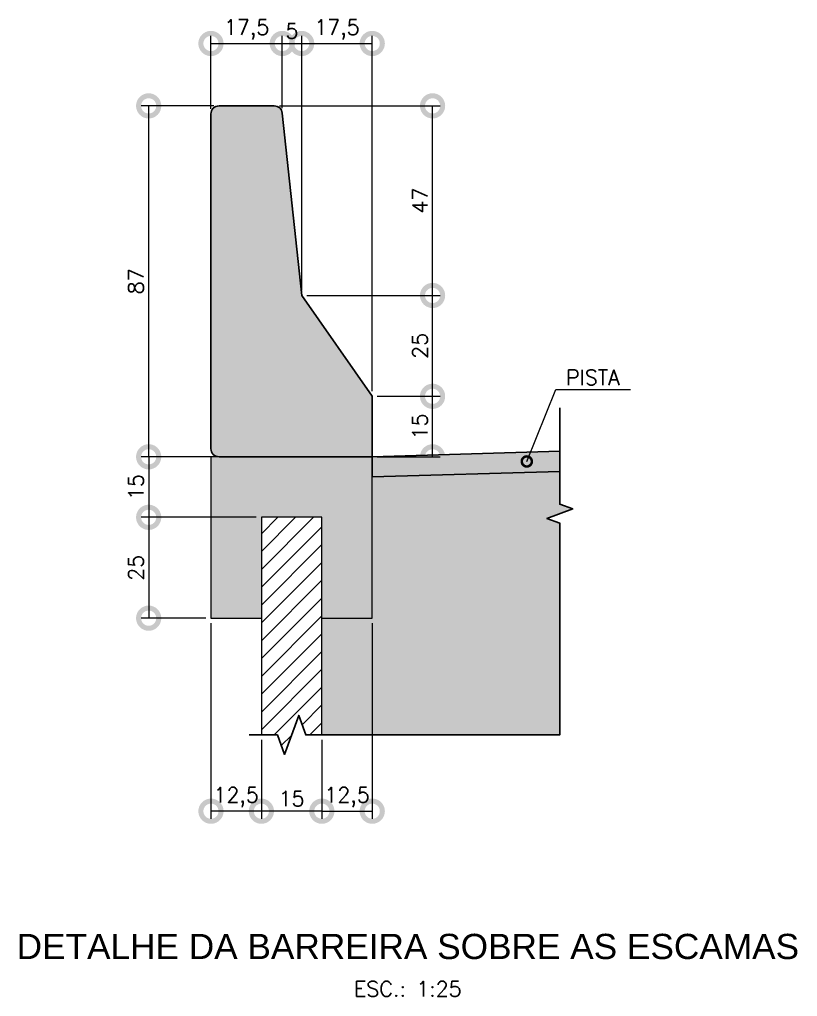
# Model space of a CAD drawing. Header units: metres. Extents: x 21 to 816, y 7 to 635.
# Drawn here: x 398.019 to 399.948, y 505.306 to 507.728 of the extents above; entities that cross this region are included whole.
import ezdxf
from ezdxf.enums import TextEntityAlignment as Align

# ---------------------------------------------------------------- set-up
doc = ezdxf.new("R2010")
doc.units = ezdxf.units.M
doc.header["$MEASUREMENT"] = 0
for name, color, linetype in [('Projeto_asfalto', 251, 'Continuous'), ('Projeto_defença-detalhe', 2, 'Continuous'), ('Projeto_linha-indicativa', 9, 'Continuous'), ('Projeto_pista', 3, 'Continuous'), ('Projeto_solid-concreto', 252, 'Continuous')]:
    doc.layers.add(name, color=color, linetype=linetype)
for name, color, linetype, lineweight in [('Projeto_escamas-det', 2, 'Continuous', 5), ('Projeto_linha-chamada', 8, 'Continuous', 9), ('Projeto_texto-explicativo', 2, 'Continuous', 20), ('Projeto_texto-título', 3, 'Continuous', 35), ('SIN_PLACA-DIMENSÃO', 2, 'Continuous', 5)]:
    doc.layers.add(name, color=color, linetype=linetype, lineweight=lineweight)
doc.styles.add('DIMENSÃO-TEXTO', font='romans.shx')
doc.styles.add('TEXTO-EXPLICATIVO', font='romans.shx')
doc.styles.add('TEXTO-TÍTULO', font='ARIAL.TTF')
doc.dimstyles.new('DIMENSÕES_1-25C', dxfattribs={"dimtxt": 0.0375, "dimasz": 0.1, "dimexe": 0.01875, "dimexo": 0.0125, "dimgap": 0.0125, "dimtad": 1, "dimdec": 0, "dimlfac": 100, "dimzin": 1, "dimtxsty": 'DIMENSÃO-TEXTO', "dimblk": 'DOTSMALL', "dimcen": 0.005, "dimclrd": 8, "dimclre": 8, "dimclrt": 256, "dimadec": 0, "dimazin": 0, "dimtfac": 1, "dimtdec": 0, "dimtmove": 0, "dimatfit": 3, "dimldrblk": 'DOTSMALL', "dimfxl": 0, "dimlwd": 5, "dimlwe": 5, "dimarcsym": 0})

# ---------------------------------------------------------------- blocks, each defined once
blk = doc.blocks.new('_DOTSMALL')
at = {"color": 0, "linetype": 'ByBlock', "const_width": 0.5}
blk.add_lwpolyline([(-0.0625, 0, 1), (0.0625, 0, 1)], format="xyb", close=True, dxfattribs=at)
blk = doc.blocks.new('*D80')
at = {"layer": 'DEFPOINTS', "color": 0}
for p in [(398.8934, 506.794), (399.043, 506.794), (398.8934, 506.644)]:
    blk.add_point(p, dxfattribs=at)
at = {"layer": 'SIN_PLACA-DIMENSÃO', "color": 8, "lineweight": 5}
for p, q in [((398.9059, 506.794), (399.0617, 506.794)), ((399.043, 506.644), (399.043, 506.794)), ((398.9059, 506.644), (399.0617, 506.644))]:
    blk.add_line(p, q, dxfattribs=at)
at = {"layer": 'SIN_PLACA-DIMENSÃO', "color": 8, "lineweight": 5, "xscale": 0.1, "yscale": 0.1, "zscale": 0.1}
for p, rotation in [((399.043, 506.794), 90), ((399.043, 506.644), 270)]:
    blk.add_blockref('_DOTSMALL', p, dxfattribs=dict(at, rotation=rotation))
at = {"layer": 'SIN_PLACA-DIMENSÃO', "insert": (399.0117, 506.719), "char_height": 0.0375, "attachment_point": 5, "rotation": 90, "style": 'DIMENSÃO-TEXTO'}
blk.add_mtext('15', dxfattribs=at)
blk = doc.blocks.new('*D81')
at = {"layer": 'DEFPOINTS', "color": 0}
for p in [(398.7184, 507.044), (399.043, 507.044), (398.8934, 506.794)]:
    blk.add_point(p, dxfattribs=at)
at = {"layer": 'SIN_PLACA-DIMENSÃO', "color": 8, "lineweight": 5}
for p, q in [((398.7309, 507.044), (399.0617, 507.044)), ((399.043, 506.794), (399.043, 507.044)), ((398.9059, 506.794), (399.0617, 506.794))]:
    blk.add_line(p, q, dxfattribs=at)
at = {"layer": 'SIN_PLACA-DIMENSÃO', "color": 8, "lineweight": 5, "xscale": 0.1, "yscale": 0.1, "zscale": 0.1}
for p, rotation in [((399.043, 507.044), 90), ((399.043, 506.794), 270)]:
    blk.add_blockref('_DOTSMALL', p, dxfattribs=dict(at, rotation=rotation))
at = {"layer": 'SIN_PLACA-DIMENSÃO', "insert": (399.0117, 506.919), "char_height": 0.0375, "attachment_point": 5, "rotation": 90, "style": 'DIMENSÃO-TEXTO'}
blk.add_mtext('25', dxfattribs=at)
blk = doc.blocks.new('*D82')
at = {"layer": 'DEFPOINTS', "color": 0}
for p in [(398.6505, 507.514), (399.043, 507.514), (398.7184, 507.044)]:
    blk.add_point(p, dxfattribs=at)
at = {"layer": 'SIN_PLACA-DIMENSÃO', "color": 8, "lineweight": 5}
for p, q in [((398.663, 507.514), (399.0617, 507.514)), ((399.043, 507.044), (399.043, 507.514)), ((398.7309, 507.044), (399.0617, 507.044))]:
    blk.add_line(p, q, dxfattribs=at)
at = {"layer": 'SIN_PLACA-DIMENSÃO', "color": 8, "lineweight": 5, "xscale": 0.1, "yscale": 0.1, "zscale": 0.1}
for p, rotation in [((399.043, 507.514), 90), ((399.043, 507.044), 270)]:
    blk.add_blockref('_DOTSMALL', p, dxfattribs=dict(at, rotation=rotation))
at = {"layer": 'SIN_PLACA-DIMENSÃO', "insert": (399.0117, 507.279), "char_height": 0.0375, "attachment_point": 5, "rotation": 90, "style": 'DIMENSÃO-TEXTO'}
blk.add_mtext('47', dxfattribs=at)
blk = doc.blocks.new('*D83')
at = {"layer": 'DEFPOINTS', "color": 0}
for p in [(398.3389, 507.514), (398.5134, 507.514), (398.5134, 506.644)]:
    blk.add_point(p, dxfattribs=at)
at = {"layer": 'SIN_PLACA-DIMENSÃO', "color": 8, "lineweight": 5}
for p, q in [((398.5009, 507.514), (398.3201, 507.514)), ((398.3389, 506.644), (398.3389, 507.514)), ((398.5009, 506.644), (398.3201, 506.644))]:
    blk.add_line(p, q, dxfattribs=at)
at = {"layer": 'SIN_PLACA-DIMENSÃO', "color": 8, "lineweight": 5, "xscale": 0.1, "yscale": 0.1, "zscale": 0.1}
for p, rotation in [((398.3389, 507.514), 90), ((398.3389, 506.644), 270)]:
    blk.add_blockref('_DOTSMALL', p, dxfattribs=dict(at, rotation=rotation))
at = {"layer": 'SIN_PLACA-DIMENSÃO', "insert": (398.3076, 507.079), "char_height": 0.0375, "attachment_point": 5, "rotation": 90, "style": 'DIMENSÃO-TEXTO'}
blk.add_mtext('87', dxfattribs=at)
blk = doc.blocks.new('*D84')
at = {"layer": 'DEFPOINTS', "color": 0}
for p in [(398.6703, 507.6686), (398.4934, 507.494), (398.6703, 507.4961)]:
    blk.add_point(p, dxfattribs=at)
at = {"layer": 'SIN_PLACA-DIMENSÃO', "color": 8, "lineweight": 5}
for p, q in [((398.4934, 507.5065), (398.4934, 507.6873)), ((398.6703, 507.5086), (398.6703, 507.6873)), ((398.4934, 507.6686), (398.6703, 507.6686))]:
    blk.add_line(p, q, dxfattribs=at)
at = {"layer": 'SIN_PLACA-DIMENSÃO', "color": 8, "lineweight": 5, "xscale": 0.1, "yscale": 0.1, "zscale": 0.1, "rotation": 180}
blk.add_blockref('_DOTSMALL', (398.4934, 507.6686), dxfattribs=at)
at = {"layer": 'SIN_PLACA-DIMENSÃO', "color": 8, "lineweight": 5, "xscale": 0.1, "yscale": 0.1, "zscale": 0.1}
blk.add_blockref('_DOTSMALL', (398.6703, 507.6686), dxfattribs=at)
at = {"layer": 'SIN_PLACA-DIMENSÃO', "insert": (398.5819, 507.7034), "char_height": 0.0375, "attachment_point": 5, "style": 'DIMENSÃO-TEXTO'}
blk.add_mtext('17,5', dxfattribs=at)
blk = doc.blocks.new('*D85')
at = {"layer": 'DEFPOINTS', "color": 0}
for p in [(398.7184, 507.6686), (398.6703, 507.4961), (398.7184, 507.044)]:
    blk.add_point(p, dxfattribs=at)
at = {"layer": 'SIN_PLACA-DIMENSÃO', "color": 8, "lineweight": 5}
for p, q in [((398.6703, 507.5086), (398.6703, 507.6873)), ((398.7184, 507.0565), (398.7184, 507.6873)), ((398.6703, 507.6686), (398.7184, 507.6686))]:
    blk.add_line(p, q, dxfattribs=at)
at = {"layer": 'SIN_PLACA-DIMENSÃO', "color": 8, "lineweight": 5, "xscale": 0.1, "yscale": 0.1, "zscale": 0.1, "rotation": 180}
blk.add_blockref('_DOTSMALL', (398.6703, 507.6686), dxfattribs=at)
at = {"layer": 'SIN_PLACA-DIMENSÃO', "color": 8, "lineweight": 5, "xscale": 0.1, "yscale": 0.1, "zscale": 0.1}
blk.add_blockref('_DOTSMALL', (398.7184, 507.6686), dxfattribs=at)
at = {"layer": 'SIN_PLACA-DIMENSÃO', "insert": (398.6944, 507.6998), "char_height": 0.0375, "attachment_point": 5, "style": 'DIMENSÃO-TEXTO'}
blk.add_mtext('5', dxfattribs=at)
blk = doc.blocks.new('*D86')
at = {"layer": 'DEFPOINTS', "color": 0}
for p in [(398.8934, 507.6686), (398.7184, 507.044), (398.8934, 506.794)]:
    blk.add_point(p, dxfattribs=at)
at = {"layer": 'SIN_PLACA-DIMENSÃO', "color": 8, "lineweight": 5}
for p, q in [((398.7184, 507.0565), (398.7184, 507.6873)), ((398.8934, 506.8065), (398.8934, 507.6873)), ((398.7184, 507.6686), (398.8934, 507.6686))]:
    blk.add_line(p, q, dxfattribs=at)
at = {"layer": 'SIN_PLACA-DIMENSÃO', "color": 8, "lineweight": 5, "xscale": 0.1, "yscale": 0.1, "zscale": 0.1, "rotation": 180}
blk.add_blockref('_DOTSMALL', (398.7184, 507.6686), dxfattribs=at)
at = {"layer": 'SIN_PLACA-DIMENSÃO', "color": 8, "lineweight": 5, "xscale": 0.1, "yscale": 0.1, "zscale": 0.1}
blk.add_blockref('_DOTSMALL', (398.8934, 507.6686), dxfattribs=at)
at = {"layer": 'SIN_PLACA-DIMENSÃO', "insert": (398.8059, 507.7034), "char_height": 0.0375, "attachment_point": 5, "style": 'DIMENSÃO-TEXTO'}
blk.add_mtext('17,5', dxfattribs=at)
blk = doc.blocks.new('*D87')
at = {"layer": 'DEFPOINTS', "color": 0}
for p in [(398.6184, 505.9545), (398.7684, 505.9545), (398.6184, 505.7655)]:
    blk.add_point(p, dxfattribs=at)
at = {"layer": 'SIN_PLACA-DIMENSÃO', "color": 8, "lineweight": 5}
for p, q in [((398.6184, 505.942), (398.6184, 505.7467)), ((398.7684, 505.942), (398.7684, 505.7467)), ((398.7684, 505.7655), (398.6184, 505.7655))]:
    blk.add_line(p, q, dxfattribs=at)
at = {"layer": 'SIN_PLACA-DIMENSÃO', "color": 8, "lineweight": 5, "xscale": 0.1, "yscale": 0.1, "zscale": 0.1, "rotation": 180}
blk.add_blockref('_DOTSMALL', (398.6184, 505.7655), dxfattribs=at)
at = {"layer": 'SIN_PLACA-DIMENSÃO', "color": 8, "lineweight": 5, "xscale": 0.1, "yscale": 0.1, "zscale": 0.1}
blk.add_blockref('_DOTSMALL', (398.7684, 505.7655), dxfattribs=at)
at = {"layer": 'SIN_PLACA-DIMENSÃO', "insert": (398.6934, 505.7967), "char_height": 0.0375, "attachment_point": 5, "style": 'DIMENSÃO-TEXTO'}
blk.add_mtext('15', dxfattribs=at)
blk = doc.blocks.new('*D88')
at = {"layer": 'DEFPOINTS', "color": 0}
for p in [(398.4934, 506.244), (398.6184, 505.9545), (398.4934, 505.7655)]:
    blk.add_point(p, dxfattribs=at)
at = {"layer": 'SIN_PLACA-DIMENSÃO', "color": 8, "lineweight": 5}
for p, q in [((398.4934, 506.2315), (398.4934, 505.7467)), ((398.6184, 505.942), (398.6184, 505.7467)), ((398.6184, 505.7655), (398.4934, 505.7655))]:
    blk.add_line(p, q, dxfattribs=at)
at = {"layer": 'SIN_PLACA-DIMENSÃO', "color": 8, "lineweight": 5, "xscale": 0.1, "yscale": 0.1, "zscale": 0.1, "rotation": 180}
blk.add_blockref('_DOTSMALL', (398.4934, 505.7655), dxfattribs=at)
at = {"layer": 'SIN_PLACA-DIMENSÃO', "color": 8, "lineweight": 5, "xscale": 0.1, "yscale": 0.1, "zscale": 0.1}
blk.add_blockref('_DOTSMALL', (398.6184, 505.7655), dxfattribs=at)
at = {"layer": 'SIN_PLACA-DIMENSÃO', "insert": (398.5559, 505.8003), "char_height": 0.0375, "attachment_point": 5, "style": 'DIMENSÃO-TEXTO'}
blk.add_mtext('12,5', dxfattribs=at)
blk = doc.blocks.new('*D89')
at = {"layer": 'DEFPOINTS', "color": 0}
for p in [(398.8934, 506.244), (398.7684, 505.9545), (398.8934, 505.7655)]:
    blk.add_point(p, dxfattribs=at)
at = {"layer": 'SIN_PLACA-DIMENSÃO', "color": 8, "lineweight": 5}
for p, q in [((398.8934, 506.2315), (398.8934, 505.7467)), ((398.7684, 505.942), (398.7684, 505.7467)), ((398.7684, 505.7655), (398.8934, 505.7655))]:
    blk.add_line(p, q, dxfattribs=at)
at = {"layer": 'SIN_PLACA-DIMENSÃO', "color": 8, "lineweight": 5, "xscale": 0.1, "yscale": 0.1, "zscale": 0.1, "rotation": 180}
blk.add_blockref('_DOTSMALL', (398.7684, 505.7655), dxfattribs=at)
at = {"layer": 'SIN_PLACA-DIMENSÃO', "color": 8, "lineweight": 5, "xscale": 0.1, "yscale": 0.1, "zscale": 0.1}
blk.add_blockref('_DOTSMALL', (398.8934, 505.7655), dxfattribs=at)
at = {"layer": 'SIN_PLACA-DIMENSÃO', "insert": (398.8309, 505.8003), "char_height": 0.0375, "attachment_point": 5, "style": 'DIMENSÃO-TEXTO'}
blk.add_mtext('12,5', dxfattribs=at)
blk = doc.blocks.new('*D103')
at = {"layer": 'DEFPOINTS', "color": 0}
for p in [(398.4934, 506.644), (398.3389, 506.494), (398.6184, 506.494)]:
    blk.add_point(p, dxfattribs=at)
at = {"layer": 'SIN_PLACA-DIMENSÃO', "color": 8, "lineweight": 5}
for p, q in [((398.4809, 506.644), (398.3201, 506.644)), ((398.3389, 506.644), (398.3389, 506.494)), ((398.6059, 506.494), (398.3201, 506.494))]:
    blk.add_line(p, q, dxfattribs=at)
at = {"layer": 'SIN_PLACA-DIMENSÃO', "color": 8, "lineweight": 5, "xscale": 0.1, "yscale": 0.1, "zscale": 0.1}
for p, rotation in [((398.3389, 506.644), 90), ((398.3389, 506.494), 270)]:
    blk.add_blockref('_DOTSMALL', p, dxfattribs=dict(at, rotation=rotation))
at = {"layer": 'SIN_PLACA-DIMENSÃO', "insert": (398.3076, 506.569), "char_height": 0.0375, "attachment_point": 5, "rotation": 90, "style": 'DIMENSÃO-TEXTO'}
blk.add_mtext('15', dxfattribs=at)
blk = doc.blocks.new('*D104')
at = {"layer": 'DEFPOINTS', "color": 0}
for p in [(398.6184, 506.494), (398.3389, 506.244), (398.4934, 506.244)]:
    blk.add_point(p, dxfattribs=at)
at = {"layer": 'SIN_PLACA-DIMENSÃO', "color": 8, "lineweight": 5}
for p, q in [((398.6059, 506.494), (398.3201, 506.494)), ((398.3389, 506.494), (398.3389, 506.244)), ((398.4809, 506.244), (398.3201, 506.244))]:
    blk.add_line(p, q, dxfattribs=at)
at = {"layer": 'SIN_PLACA-DIMENSÃO', "color": 8, "lineweight": 5, "xscale": 0.1, "yscale": 0.1, "zscale": 0.1}
for p, rotation in [((398.3389, 506.494), 90), ((398.3389, 506.244), 270)]:
    blk.add_blockref('_DOTSMALL', p, dxfattribs=dict(at, rotation=rotation))
at = {"layer": 'SIN_PLACA-DIMENSÃO', "insert": (398.3076, 506.369), "char_height": 0.0375, "attachment_point": 5, "rotation": 90, "style": 'DIMENSÃO-TEXTO'}
blk.add_mtext('25', dxfattribs=at)

msp = doc.modelspace()

# ---------------------------------------------------------------- hatches: boundary and pattern name
at = {"layer": 'Projeto_asfalto'}
msp.add_hatch(color=256, dxfattribs=at).paths.add_polyline_path([(398.8934, 506.594), (399.3585, 506.6079), (399.3585, 506.658), (398.8934, 506.644)])
at = {"layer": 'Projeto_solid-concreto'}
h = msp.add_hatch(color=256, dxfattribs=at)
edge = h.paths.add_edge_path()
edge.add_arc((398.5134, 507.494), 0.02, 90, 180)
edge.add_line((398.4934, 507.494), (398.4934, 506.664))
edge.add_arc((398.5134, 506.664), 0.02, 180, 270)
edge.add_line((398.5134, 506.644), (398.7184, 506.644))
edge.add_line((398.7184, 506.644), (398.8934, 506.644))
edge.add_line((398.8934, 506.644), (398.8934, 506.794))
edge.add_line((398.8934, 506.794), (398.7184, 507.044))
edge.add_line((398.7184, 507.044), (398.6703, 507.4961))
edge.add_arc((398.6505, 507.494), 0.02, 6.0725, 90)
edge.add_line((398.6505, 507.514), (398.5134, 507.514))
for points in [[(398.8934, 506.644), (398.4934, 506.644), (398.4934, 506.244), (398.6184, 506.244), (398.6184, 506.494), (398.7684, 506.494), (398.7684, 506.244), (398.8934, 506.244)], [(398.8934, 506.244), (398.7684, 506.244), (398.7684, 505.9545), (399.3585, 505.9545), (399.3585, 506.4797), (399.3264, 506.4914), (399.3907, 506.5148), (399.3585, 506.5265), (399.3585, 506.6079), (398.8934, 506.594)]]:
    msp.add_hatch(color=256, dxfattribs=at).paths.add_polyline_path(points)
h = msp.add_hatch(dxfattribs=at)
h.set_pattern_fill('ANSI31', color=9, scale=0.25, style=0)
h.set_pattern_definition([(45, (8.525637, 4.284137), (-0.0220970869, 0.0220970869), [])])
h.paths.add_polyline_path([(398.7684, 506.494), (398.6184, 506.494), (398.6184, 505.9545), (398.6583, 505.9545), (398.6759, 505.9062), (398.711, 506.0028), (398.7286, 505.9545), (398.7684, 505.9545)])

# ---------------------------------------------------------------- linework, layer by layer
at = {"layer": 'Projeto_defença-detalhe'}
msp.add_lwpolyline([(398.5134, 507.514, 0.414214), (398.4934, 507.494), (398.4934, 506.664, 0.414214), (398.5134, 506.644), (398.7184, 506.644), (398.7184, 506.644), (398.8934, 506.644), (398.8934, 506.794), (398.7184, 507.044), (398.6703, 507.4961, 0.383501), (398.6505, 507.514)], format="xyb", close=True, dxfattribs=at)
at = {"layer": 'Projeto_escamas-det'}
for points in [[(398.7684, 506.244), (398.8934, 506.244), (398.8934, 506.644), (398.4934, 506.644), (398.4934, 506.244), (398.6184, 506.244)], [(398.7684, 505.9545), (398.7684, 506.494), (398.6184, 506.494), (398.6184, 505.9545)]]:
    msp.add_lwpolyline(points, dxfattribs=at)
at = {"layer": 'Projeto_linha-chamada'}
for p, q in [((399.2767, 506.6325), (399.349, 506.8107)), ((399.349, 506.8107), (399.5339, 506.8107))]:
    msp.add_line(p, q, dxfattribs=at)
at = {"layer": 'Projeto_linha-indicativa', "ltscale": 0.025}
msp.add_lwpolyline([(398.5884, 505.9545), (398.6583, 505.9545), (398.6759, 505.9062), (398.711, 506.0028), (398.7286, 505.9545), (399.3585, 505.9545), (399.3585, 506.4797), (399.3264, 506.4914), (399.3907, 506.5148), (399.3585, 506.5265), (399.3585, 506.7656)], dxfattribs=at)
at = {"layer": 'Projeto_pista'}
msp.add_lwpolyline([(398.8934, 506.594), (399.3585, 506.6079), (399.3585, 506.658), (398.8934, 506.644)], close=True, dxfattribs=at)

# ---------------------------------------------------------------- block references
at = {"layer": 'Projeto_linha-chamada', "color": 7, "xscale": -0.05000000000000934, "yscale": 0.05000000000001137, "zscale": 0.05000000000000001, "rotation": 298.3902813111091}
msp.add_blockref('_DOTSMALL', (399.2767, 506.6325), dxfattribs=at)

# ---------------------------------------------------------------- texts
at = {"layer": 'Projeto_texto-explicativo', "style": 'TEXTO-EXPLICATIVO'}
msp.add_text('PISTA', height=0.0375, dxfattribs=at).set_placement((399.374, 506.8107), align=Align.BOTTOM_LEFT)
msp.add_text('ESC.: 1:25', height=0.0375, dxfattribs=at).set_placement((398.9817, 505.325), align=Align.MIDDLE_CENTER)
at = {"layer": 'Projeto_texto-título', "style": 'TEXTO-TÍTULO'}
msp.add_text('DETALHE DA BARREIRA SOBRE AS ESCAMAS', height=0.0625, dxfattribs=at).set_placement((398.9817, 505.4302), align=Align.MIDDLE_CENTER)

# ---------------------------------------------------------------- dimensions: what is measured, and where the dimension line sits
at = {"layer": 'SIN_PLACA-DIMENSÃO'}
dim = msp.add_linear_dim(base=(398.6703, 507.6686), p1=(398.4934, 507.494), p2=(398.6703, 507.4961), text='17,5', dimstyle='DIMENSÕES_1-25C', override={"dimdec": 1, "dimtmove": 1}, dxfattribs=at)
dim.commit()
dim.dimension.update_dxf_attribs({"geometry": '*D84', "text_midpoint": (398.5819, 507.7034)})
dim = msp.add_linear_dim(base=(398.8934, 507.6686), p1=(398.7184, 507.044), p2=(398.8934, 506.794), dimstyle='DIMENSÕES_1-25C', override={"dimdec": 1, "dimtmove": 1}, dxfattribs=at)
dim.commit()
dim.dimension.update_dxf_attribs({"geometry": '*D86', "text_midpoint": (398.8059, 507.7034)})
for base, p1, p2, override, picture, middle in [((398.7184, 507.6686), (398.6703, 507.4961), (398.7184, 507.044), {"dimtmove": 1}, '*D85', (398.6944, 507.6686)), ((398.4934, 505.7655), (398.6184, 505.9545), (398.4934, 506.244), {"dimdec": 1, "dimtmove": 1}, '*D88', (398.5559, 505.7655)), ((398.8934, 505.7655), (398.7684, 505.9545), (398.8934, 506.244), {"dimdec": 1, "dimtmove": 1}, '*D89', (398.8309, 505.7655))]:
    dim = msp.add_linear_dim(base=base, p1=p1, p2=p2, dimstyle='DIMENSÕES_1-25C', override=override, dxfattribs=at)
    dim.commit()
    dim.dimension.update_dxf_attribs({"geometry": picture, "text_midpoint": middle, "dimtype": 160})
for base, p1, p2, picture, middle in [((398.3389, 507.514), (398.5134, 506.644), (398.5134, 507.514), '*D83', (398.3076, 507.079)), ((399.043, 506.794), (398.8934, 506.644), (398.8934, 506.794), '*D80', (399.0117, 506.719)), ((398.3389, 506.494), (398.4934, 506.644), (398.6184, 506.494), '*D103', (398.3076, 506.569))]:
    dim = msp.add_linear_dim(base=base, p1=p1, p2=p2, angle=90, dimstyle='DIMENSÕES_1-25C', dxfattribs=at)
    dim.commit()
    dim.dimension.update_dxf_attribs({"geometry": picture, "text_midpoint": middle})
for base, p1, p2, picture, middle in [((399.043, 507.514), (398.7184, 507.044), (398.6505, 507.514), '*D82', (399.0117, 507.279)), ((399.043, 507.044), (398.8934, 506.794), (398.7184, 507.044), '*D81', (399.0117, 506.919)), ((398.3389, 506.244), (398.6184, 506.494), (398.4934, 506.244), '*D104', (398.3076, 506.369))]:
    dim = msp.add_linear_dim(base=base, p1=p1, p2=p2, angle=90, dimstyle='DIMENSÕES_1-25C', override={"dimtmove": 1}, dxfattribs=at)
    dim.commit()
    dim.dimension.update_dxf_attribs({"geometry": picture, "text_midpoint": middle})
dim = msp.add_linear_dim(base=(398.6184, 505.7655), p1=(398.7684, 505.9545), p2=(398.6184, 505.9545), dimstyle='DIMENSÕES_1-25C', dxfattribs=at)
dim.commit()
dim.dimension.update_dxf_attribs({"geometry": '*D87', "text_midpoint": (398.6934, 505.7967)})

doc.saveas('drawing.dxf')
